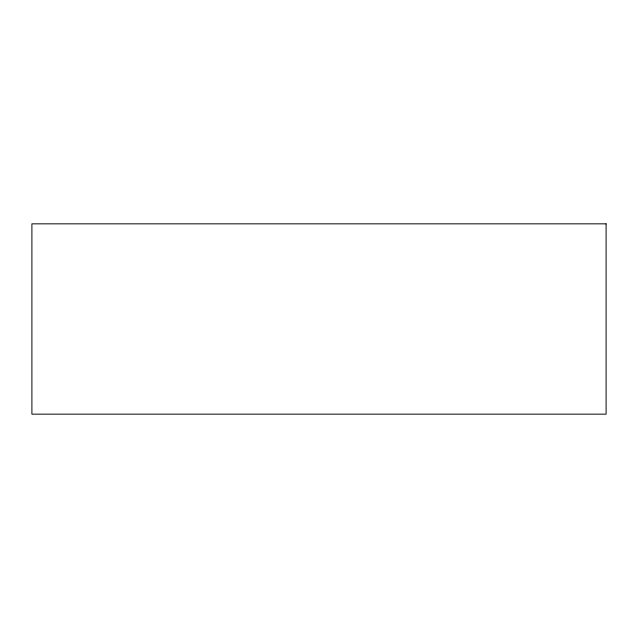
<?xml version="1.0" encoding="UTF-8"?>
<svg xmlns="http://www.w3.org/2000/svg" width="638" height="638" viewBox="0 0 638 638"><rect width="100%" height="100%" fill="white"/><g stroke="black" fill="none" stroke-linecap="round" stroke-linejoin="round"><path stroke-width="0.96" d="M606.1 223.842L31.9 223.842L31.9 414.158L606.1 414.158L606.1 223.842"/></g></svg>
